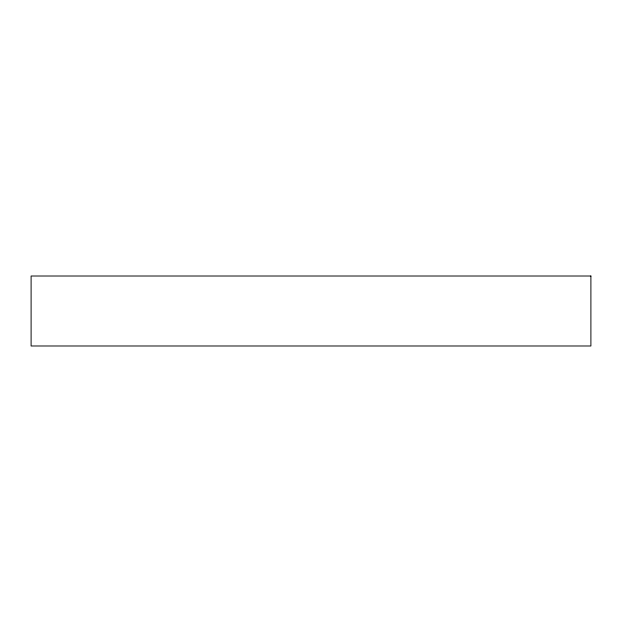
<?xml version="1.0" encoding="UTF-8"?>
<svg xmlns="http://www.w3.org/2000/svg" width="622" height="622" viewBox="0 0 622 622"><rect width="100%" height="100%" fill="white"/><g stroke="black" fill="none" stroke-linecap="round" stroke-linejoin="round"><path stroke-width="0.93" d="M590.9 276.012L31.1 276.012L31.1 345.988L590.9 345.988L590.9 276.012"/></g></svg>
